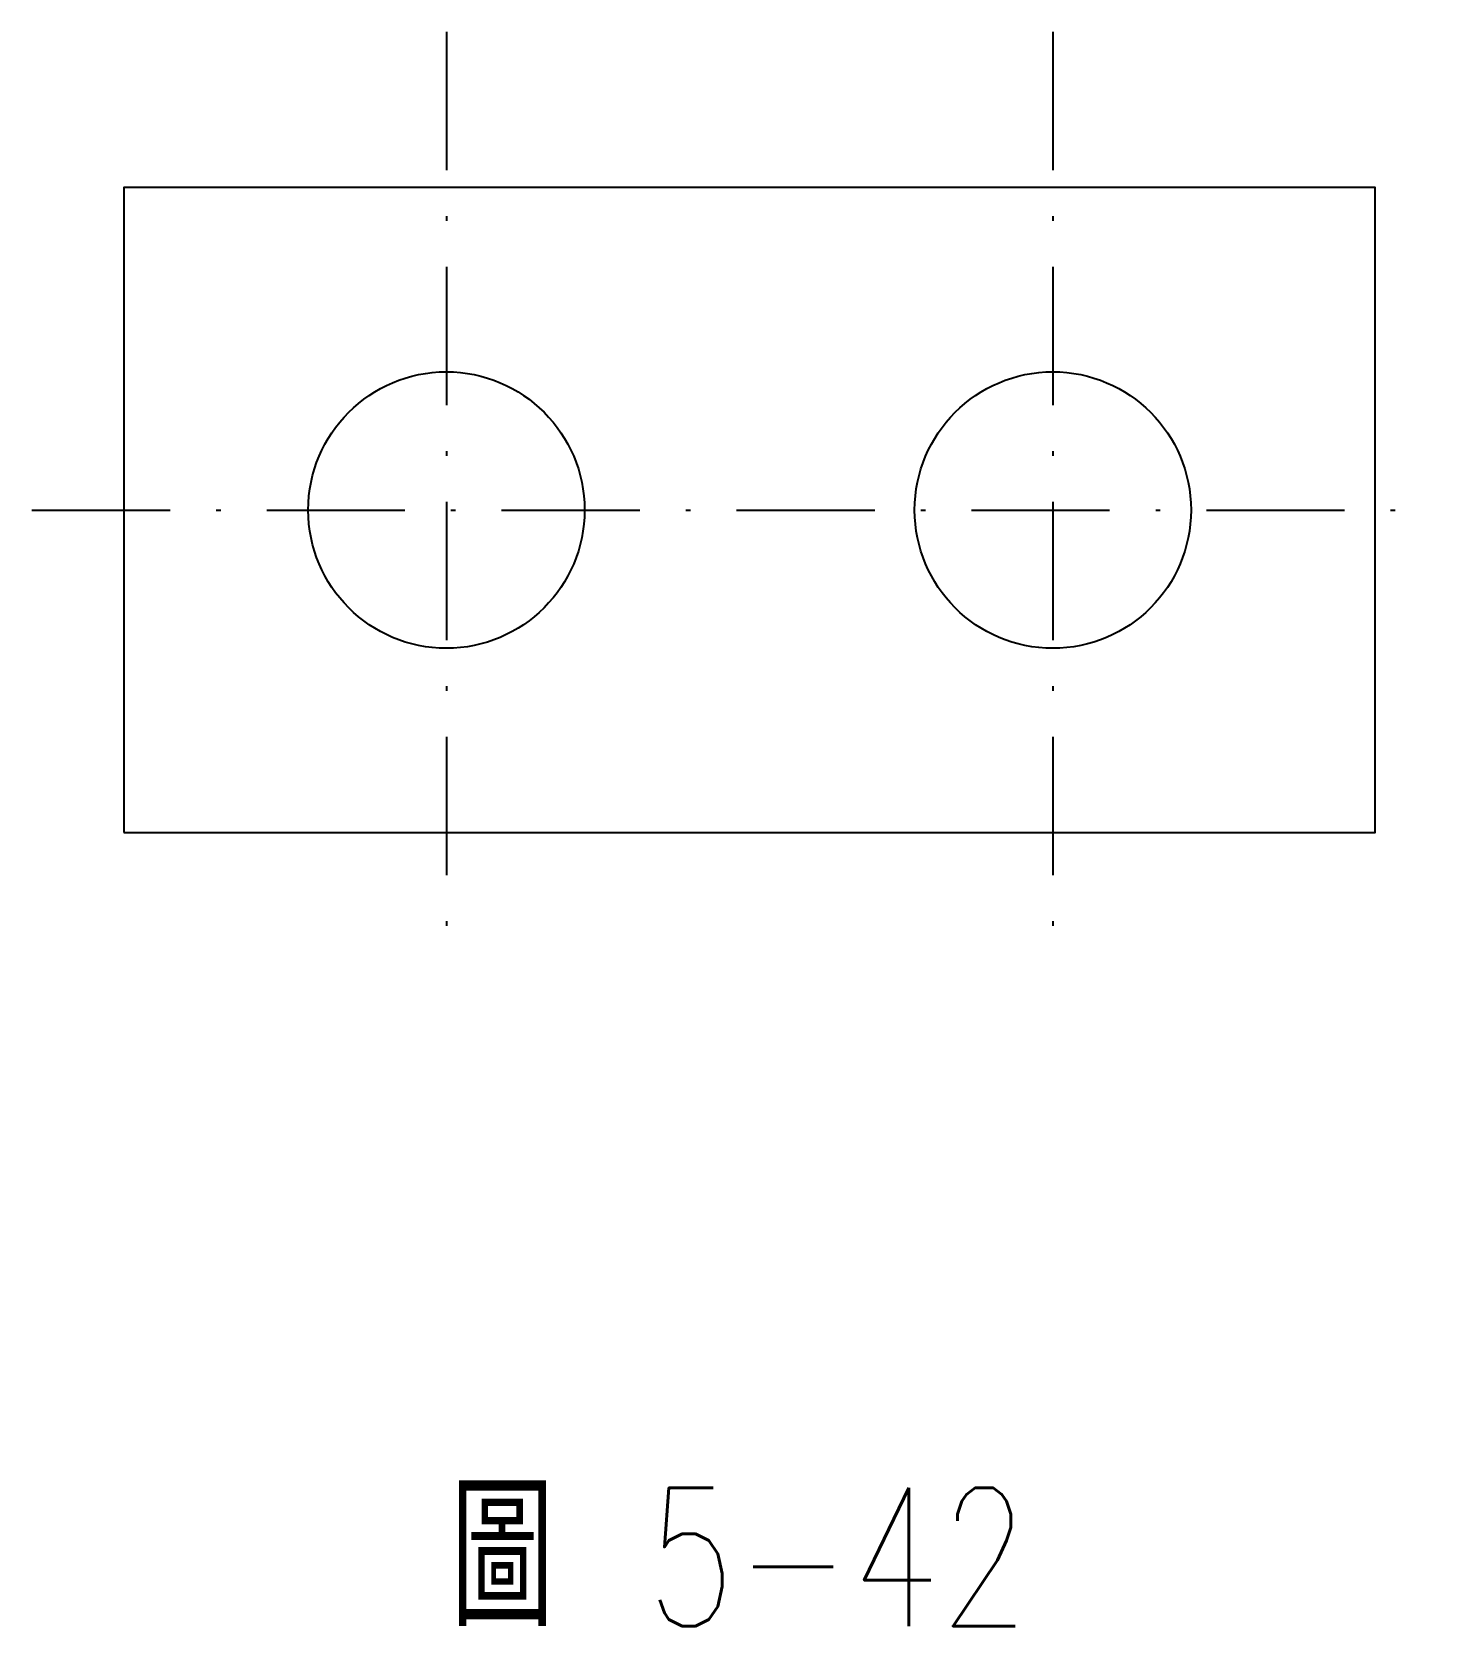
# Model space of a CAD drawing. Extents: x 196 to 226.6, y 164.2 to 198.8.
import ezdxf

# ---------------------------------------------------------------- set-up
doc = ezdxf.new("R2010")
doc.units = 0
doc.linetypes.add('CEN3', pattern=[5, 3, -1, 0, -1])
doc.layers.add('CENT3', color=1, linetype='CEN3')
doc.layers.add('輪廓線', color=7, linetype='CONTINUOUS')
doc.styles.add('CNS', font='txt.shx', dxfattribs={"width": 0.75, "height": 3, "bigfont": 'chineset.shx'})

msp = doc.modelspace()

# ---------------------------------------------------------------- linework, layer by layer
at = {"layer": 'CENT3'}
for p, q in [((205.034, 198.834), (205.034, 178.503)), ((218.201, 198.834), (218.201, 178.503)), ((196.034, 188.457), (226.61, 188.457))]:
    msp.add_line(p, q, dxfattribs=at)
at = {"layer": '輪廓線'}
msp.add_lwpolyline([(198.034, 181.457), (225.201, 181.457), (225.201, 195.457), (198.034, 195.457)], close=True, dxfattribs=at)
for centre in [(205.034, 188.457), (218.201, 188.457)]:
    msp.add_circle(centre, 3, dxfattribs=at)

# ---------------------------------------------------------------- texts
at = {"layer": '輪廓線', "style": 'CNS', "width": 0.75}
msp.add_text('圖 5-42', height=3, dxfattribs=at).set_placement((205.126, 164.236))

doc.saveas('drawing.dxf')
